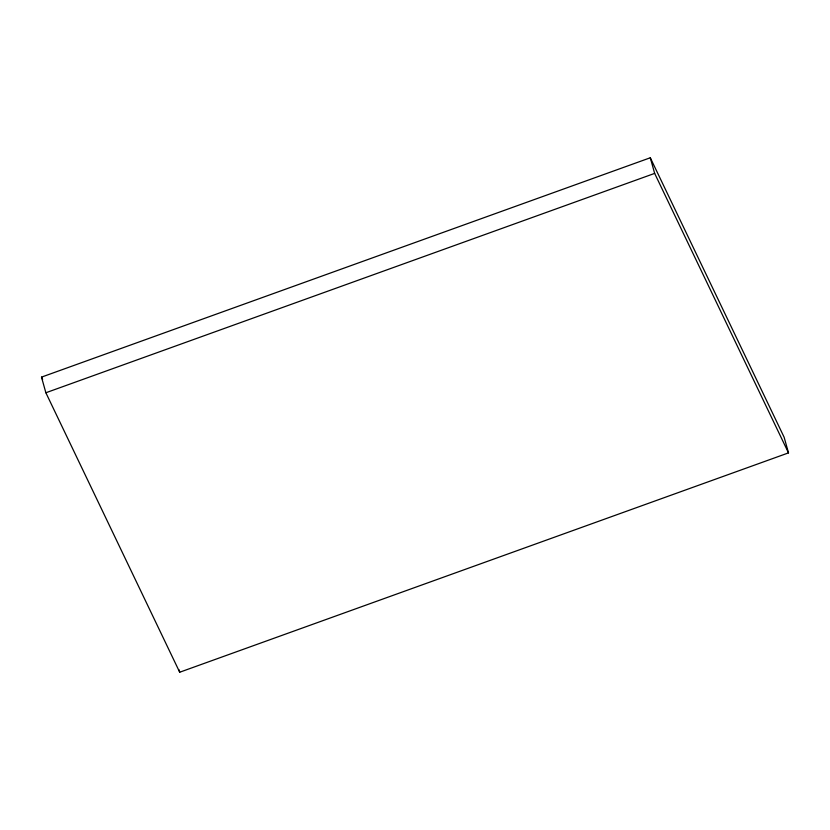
<?xml version="1.0" encoding="UTF-8"?>
<svg xmlns="http://www.w3.org/2000/svg" width="830" height="830" viewBox="0 0 830 830"><rect width="100%" height="100%" fill="white"/><g stroke="black" fill="none" stroke-linecap="round" stroke-linejoin="round"><path stroke-width="1.25" d="M41.5 377.121L650.295 157.773L784.132 437.244L788.5 452.879L179.705 672.227L45.868 392.756L41.5 377.121L42.62 379.466M45.868 392.756L654.652 173.397L788.5 452.879M650.295 157.773L654.652 173.397M179.041 669.82L179.705 672.227"/></g></svg>
